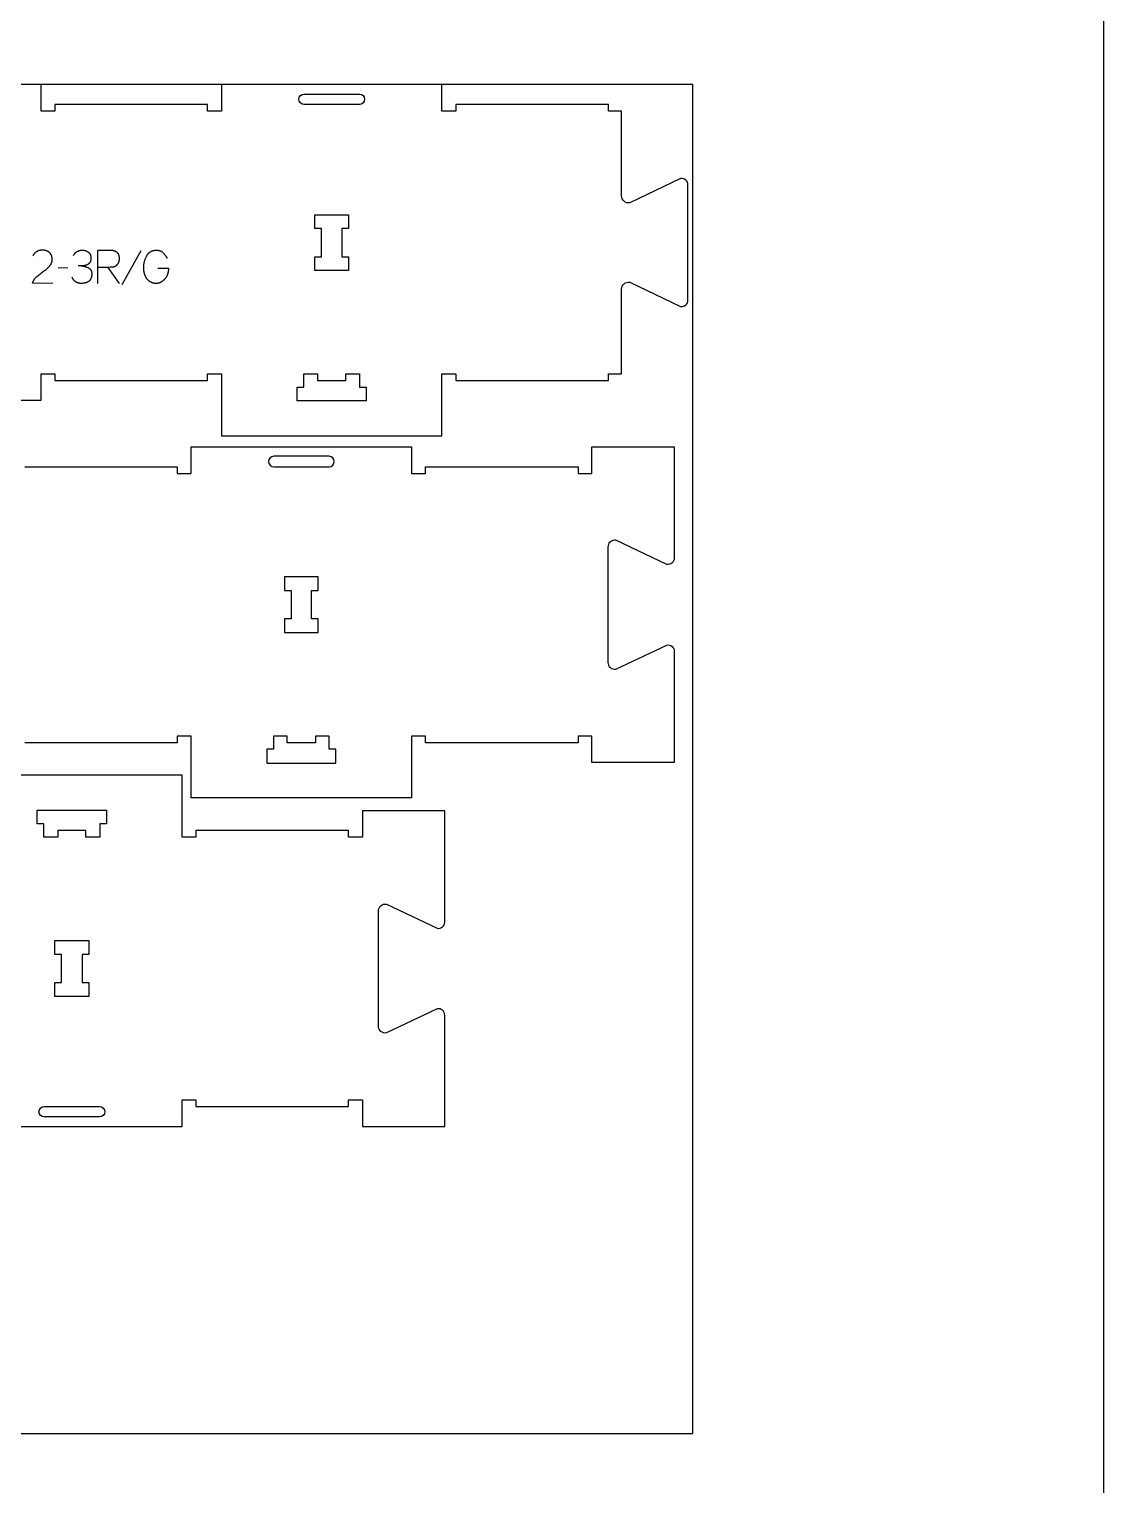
# Model space of a CAD drawing. Extents: x -13885 to -10701, y -36097 to -28504.
# Drawn here: x -11673 to -10701, y -33114 to -31798 of the extents above; entities that cross this region are included whole.
import ezdxf

# ---------------------------------------------------------------- set-up
doc = ezdxf.new("R2010")
doc.units = 0
for name, color, linetype in [('0_SHEET_SPRUCEPLY_2440X122', 1, 'CONTINUOUS'), ('1_ANYTOOL_1MMDEEP_LABELS_S', 2, 'CONTINUOUS'), ('3_ANYTOOL_CUTTHROUGH_INSID', 4, 'CONTINUOUS'), ('4_ANYTOOL_CUTTHROUGH_OUTSI', 5, 'CONTINUOUS'), ('DONOTCUT', 18, 'CONTINUOUS')]:
    doc.layers.add(name, color=color, linetype=linetype)

msp = doc.modelspace()

# ---------------------------------------------------------------- linework, layer by layer
at = {"layer": '0_SHEET_SPRUCEPLY_2440X122'}
msp.add_lwpolyline([(-13513.1, -31847.8), (-13513.1, -33067.8), (-11073.1, -33067.8), (-11073.1, -31847.8)], close=True, dxfattribs=at)
at = {"layer": '1_ANYTOOL_1MMDEEP_LABELS_S'}
for points in [[(-11652.1, -32027.7), (-11670.4, -32027.6), (-11670.3, -32027.2), (-11670.2, -32026.9), (-11670.1, -32026.7), (-11670, -32026.5), (-11669.9, -32026.3), (-11669.8, -32026.1), (-11669.8, -32025.9), (-11669.7, -32025.6), (-11669.5, -32025.4), (-11669.4, -32025.2), (-11669.3, -32025), (-11669.2, -32024.8), (-11669.1, -32024.6), (-11669, -32024.4), (-11668.9, -32024.2), (-11668.7, -32024.1), (-11668.6, -32023.9), (-11668.5, -32023.7), (-11668.3, -32023.5), (-11668.2, -32023.3), (-11668, -32023.1), (-11667.9, -32023), (-11667.7, -32022.8), (-11667.6, -32022.6), (-11667.4, -32022.4), (-11667.2, -32022.3), (-11667.1, -32022.1), (-11666.9, -32021.9), (-11666.7, -32021.8), (-11666.4, -32021.5), (-11664.9, -32020.3), (-11663.4, -32019.1), (-11661.9, -32017.9), (-11660.4, -32016.8), (-11659.6, -32016.2), (-11658.9, -32015.7), (-11658.2, -32015.1), (-11657.5, -32014.5), (-11656.8, -32013.9), (-11656.2, -32013.3), (-11655.6, -32012.7), (-11655, -32012.1), (-11654.8, -32011.9), (-11654.7, -32011.8), (-11654.5, -32011.6), (-11654.4, -32011.4), (-11654.3, -32011.3), (-11654.2, -32011.1), (-11654, -32010.9), (-11653.9, -32010.8), (-11653.8, -32010.6), (-11653.7, -32010.4), (-11653.6, -32010.2), (-11653.5, -32010), (-11653.4, -32009.9), (-11653.3, -32009.7), (-11653.3, -32009.5), (-11653.2, -32009.3), (-11653.1, -32009.1), (-11653, -32008.9), (-11653, -32008.7), (-11652.9, -32008.5), (-11652.9, -32008.3), (-11652.8, -32008.1), (-11652.8, -32007.9), (-11652.7, -32007.7), (-11652.7, -32007.5), (-11652.7, -32007.3), (-11652.7, -32007), (-11652.6, -32006.8), (-11652.6, -32006.6), (-11652.6, -32006.4), (-11652.6, -32006.2), (-11652.6, -32005.9), (-11652.6, -32005.7), (-11652.6, -32005.4), (-11652.6, -32005.2), (-11652.6, -32005), (-11652.7, -32004.7), (-11652.7, -32004.5), (-11652.7, -32004.3), (-11652.8, -32004), (-11652.8, -32003.8), (-11652.8, -32003.6), (-11652.9, -32003.4), (-11652.9, -32003.2), (-11653, -32003), (-11653.1, -32002.8), (-11653.1, -32002.6), (-11653.2, -32002.4), (-11653.3, -32002.2), (-11653.4, -32002), (-11653.5, -32001.8), (-11653.6, -32001.7), (-11653.7, -32001.5), (-11653.8, -32001.3), (-11653.9, -32001.1), (-11654, -32001), (-11654.1, -32000.8), (-11654.3, -32000.7), (-11654.4, -32000.5), (-11654.5, -32000.4), (-11654.7, -32000.2), (-11654.8, -32000.1), (-11655, -31999.9), (-11655.1, -31999.8), (-11655.3, -31999.7), (-11655.4, -31999.6), (-11655.6, -31999.4), (-11655.8, -31999.3), (-11655.9, -31999.2), (-11656.1, -31999.1), (-11656.3, -31999), (-11656.5, -31998.9), (-11656.6, -31998.8), (-11656.8, -31998.7), (-11657, -31998.6), (-11657.2, -31998.5), (-11657.4, -31998.5), (-11657.6, -31998.4), (-11657.8, -31998.3), (-11658, -31998.2), (-11658.2, -31998.2), (-11658.4, -31998.1), (-11658.6, -31998.1), (-11658.8, -31998), (-11659, -31998), (-11659.2, -31997.9), (-11659.4, -31997.9), (-11659.7, -31997.8), (-11659.9, -31997.8), (-11660.1, -31997.8), (-11660.3, -31997.8), (-11660.6, -31997.7), (-11660.8, -31997.7), (-11661, -31997.7), (-11661.5, -31997.7), (-11661.9, -31997.7), (-11662.2, -31997.7), (-11662.6, -31997.8), (-11662.9, -31997.8), (-11663.3, -31997.8), (-11663.6, -31997.9), (-11663.9, -31998), (-11664.3, -31998), (-11664.6, -31998.1), (-11664.7, -31998.2), (-11664.9, -31998.2), (-11665, -31998.3), (-11665.2, -31998.3), (-11665.3, -31998.4), (-11665.5, -31998.4), (-11665.6, -31998.5), (-11665.8, -31998.6), (-11665.9, -31998.6), (-11666, -31998.7), (-11666.2, -31998.8), (-11666.3, -31998.8), (-11666.5, -31998.9), (-11666.6, -31999), (-11666.7, -31999.1), (-11666.8, -31999.1), (-11667, -31999.2), (-11667.1, -31999.3), (-11667.2, -31999.4), (-11667.4, -31999.5), (-11667.5, -31999.6), (-11667.6, -31999.7), (-11667.7, -31999.8), (-11667.8, -31999.9), (-11667.9, -32000), (-11668.1, -32000.1), (-11668.2, -32000.2), (-11668.3, -32000.3), (-11668.4, -32000.5), (-11668.5, -32000.6), (-11668.6, -32000.7), (-11668.7, -32000.8), (-11668.9, -32001.1), (-11669.1, -32001.3), (-11669.3, -32001.6), (-11669.5, -32001.9), (-11669.7, -32002.2), (-11669.8, -32002.5), (-11670, -32002.8)], [(-11633.4, -32002.6), (-11633.3, -32002.3), (-11633.1, -32002), (-11632.9, -32001.8), (-11632.8, -32001.5), (-11632.6, -32001.2), (-11632.4, -32001), (-11632.2, -32000.7), (-11632.1, -32000.6), (-11632, -32000.5), (-11631.9, -32000.4), (-11631.8, -32000.3), (-11631.7, -32000.1), (-11631.6, -32000), (-11631.5, -31999.9), (-11631.3, -31999.8), (-11631.2, -31999.7), (-11631.1, -31999.6), (-11631, -31999.5), (-11630.9, -31999.4), (-11630.8, -31999.4), (-11630.6, -31999.3), (-11630.5, -31999.2), (-11630.4, -31999.1), (-11630.3, -31999), (-11630.1, -31998.9), (-11630, -31998.9), (-11629.9, -31998.8), (-11629.8, -31998.7), (-11629.6, -31998.7), (-11629.5, -31998.6), (-11629.4, -31998.5), (-11629.2, -31998.5), (-11629.1, -31998.4), (-11628.9, -31998.3), (-11628.8, -31998.3), (-11628.6, -31998.2), (-11628.5, -31998.2), (-11628.4, -31998.1), (-11628.2, -31998.1), (-11627.9, -31998), (-11627.6, -31997.9), (-11627.3, -31997.9), (-11627, -31997.8), (-11626.6, -31997.8), (-11626.3, -31997.8), (-11626, -31997.7), (-11625.6, -31997.7), (-11625.3, -31997.7), (-11625, -31997.7), (-11624.8, -31997.7), (-11624.6, -31997.7), (-11624.4, -31997.7), (-11624.2, -31997.8), (-11624, -31997.8), (-11623.8, -31997.8), (-11623.6, -31997.8), (-11623.4, -31997.9), (-11623.3, -31997.9), (-11623.1, -31997.9), (-11622.9, -31998), (-11622.7, -31998), (-11622.5, -31998.1), (-11622.4, -31998.1), (-11622.2, -31998.2), (-11622, -31998.2), (-11621.8, -31998.3), (-11621.7, -31998.4), (-11621.5, -31998.4), (-11621.4, -31998.5), (-11621.2, -31998.6), (-11621, -31998.7), (-11620.9, -31998.8), (-11620.7, -31998.9), (-11620.6, -31999), (-11620.4, -31999.1), (-11620.3, -31999.2), (-11620.2, -31999.3), (-11620, -31999.4), (-11619.9, -31999.5), (-11619.7, -31999.6), (-11619.6, -31999.7), (-11619.5, -31999.8), (-11619.4, -32000), (-11619.2, -32000.1), (-11619.1, -32000.2), (-11619, -32000.4), (-11618.9, -32000.5), (-11618.8, -32000.6), (-11618.7, -32000.8), (-11618.6, -32000.9), (-11618.5, -32001.1), (-11618.5, -32001.2), (-11618.4, -32001.4), (-11618.3, -32001.5), (-11618.2, -32001.7), (-11618.2, -32001.9), (-11618.1, -32002), (-11618, -32002.2), (-11618, -32002.4), (-11617.9, -32002.6), (-11617.9, -32002.8), (-11617.8, -32002.9), (-11617.8, -32003.1), (-11617.8, -32003.3), (-11617.8, -32003.5), (-11617.7, -32003.7), (-11617.7, -32003.9), (-11617.7, -32004.1), (-11617.7, -32004.3), (-11617.7, -32004.5), (-11617.7, -32004.7), (-11617.7, -32005.3), (-11617.7, -32005.6), (-11617.7, -32006), (-11617.7, -32006.3), (-11617.8, -32006.6), (-11617.8, -32006.7), (-11617.8, -32006.9), (-11617.9, -32007), (-11617.9, -32007.1), (-11617.9, -32007.3), (-11618, -32007.4), (-11618, -32007.5), (-11618, -32007.7), (-11618.1, -32007.8), (-11618.1, -32007.9), (-11618.2, -32008), (-11618.2, -32008.2), (-11618.3, -32008.3), (-11618.3, -32008.4), (-11618.4, -32008.5), (-11618.4, -32008.6), (-11618.5, -32008.7), (-11618.6, -32008.8), (-11618.6, -32008.9), (-11618.7, -32009), (-11618.8, -32009.1), (-11618.8, -32009.2), (-11619, -32009.4), (-11619.1, -32009.5), (-11619.3, -32009.7), (-11619.4, -32009.9), (-11619.5, -32009.9), (-11619.6, -32010), (-11619.7, -32010.1), (-11619.8, -32010.2), (-11619.9, -32010.2), (-11619.9, -32010.3), (-11620, -32010.4), (-11620.1, -32010.4), (-11620.2, -32010.5), (-11620.3, -32010.6), (-11620.4, -32010.6), (-11620.5, -32010.7), (-11620.6, -32010.7), (-11620.7, -32010.8), (-11620.8, -32010.8), (-11620.9, -32010.9), (-11621, -32010.9), (-11621.1, -32011), (-11621.2, -32011), (-11621.3, -32011.1), (-11621.4, -32011.1), (-11621.5, -32011.2), (-11621.7, -32011.3), (-11621.9, -32011.3), (-11622.1, -32011.4), (-11622.3, -32011.5), (-11622.6, -32011.5), (-11622.8, -32011.6), (-11623, -32011.6), (-11623.2, -32011.7), (-11623.5, -32011.7), (-11623.7, -32011.8), (-11623.9, -32011.8), (-11624.2, -32011.8), (-11624.4, -32011.8), (-11624.7, -32011.9), (-11624.9, -32011.9), (-11625.2, -32011.9), (-11625.4, -32011.9), (-11629.1, -32011.9)], [(-11611.3, -32027.7), (-11611.3, -31997.7), (-11600, -31997.7), (-11599.5, -31997.7), (-11599, -31997.7), (-11598.8, -31997.8), (-11598.5, -31997.8), (-11598.3, -31997.8), (-11598.1, -31997.8), (-11597.9, -31997.9), (-11597.7, -31997.9), (-11597.5, -31997.9), (-11597.3, -31998), (-11597.1, -31998), (-11596.9, -31998.1), (-11596.7, -31998.1), (-11596.5, -31998.2), (-11596.3, -31998.3), (-11596.1, -31998.3), (-11595.9, -31998.4), (-11595.8, -31998.5), (-11595.6, -31998.6), (-11595.4, -31998.6), (-11595.3, -31998.7), (-11595.1, -31998.8), (-11595, -31998.9), (-11594.8, -31999), (-11594.7, -31999.1), (-11594.5, -31999.2), (-11594.4, -31999.3), (-11594.2, -31999.4), (-11594.1, -31999.6), (-11594, -31999.7), (-11593.9, -31999.8), (-11593.7, -31999.9), (-11593.6, -32000.1), (-11593.5, -32000.2), (-11593.4, -32000.3), (-11593.3, -32000.5), (-11593.2, -32000.6), (-11593.1, -32000.8), (-11593, -32000.9), (-11592.9, -32001.1), (-11592.9, -32001.3), (-11592.8, -32001.4), (-11592.7, -32001.6), (-11592.6, -32001.8), (-11592.6, -32001.9), (-11592.5, -32002.1), (-11592.4, -32002.3), (-11592.4, -32002.5), (-11592.3, -32002.7), (-11592.3, -32002.9), (-11592.2, -32003.1), (-11592.2, -32003.3), (-11592.2, -32003.5), (-11592.1, -32003.7), (-11592.1, -32003.9), (-11592.1, -32004.2), (-11592, -32004.4), (-11592, -32004.6), (-11592, -32005.1), (-11592, -32005.6), (-11592, -32005.7), (-11592, -32005.9), (-11592, -32006.1), (-11592, -32006.3), (-11592, -32006.4), (-11592.1, -32006.6), (-11592.1, -32006.8), (-11592.1, -32006.9), (-11592.1, -32007.1), (-11592.2, -32007.3), (-11592.2, -32007.4), (-11592.2, -32007.6), (-11592.3, -32007.8), (-11592.3, -32007.9), (-11592.4, -32008.1), (-11592.4, -32008.3), (-11592.5, -32008.4), (-11592.6, -32008.6), (-11592.6, -32008.7), (-11592.7, -32008.9), (-11592.8, -32009.1), (-11592.8, -32009.2), (-11592.9, -32009.4), (-11593, -32009.5), (-11593.1, -32009.7), (-11593.2, -32009.8), (-11593.3, -32010), (-11593.4, -32010.1), (-11593.5, -32010.3), (-11593.6, -32010.4), (-11593.7, -32010.6), (-11593.8, -32010.7), (-11593.9, -32010.9), (-11594, -32011), (-11594.1, -32011.2), (-11594.2, -32011.3), (-11594.4, -32011.4), (-11594.5, -32011.5), (-11594.6, -32011.7), (-11594.7, -32011.8), (-11594.9, -32011.9), (-11595, -32012), (-11595.1, -32012.1), (-11595.3, -32012.2), (-11595.4, -32012.3), (-11595.6, -32012.4), (-11595.7, -32012.4), (-11595.9, -32012.5), (-11596, -32012.6), (-11596.2, -32012.7), (-11596.3, -32012.7), (-11596.5, -32012.8), (-11596.6, -32012.9), (-11596.8, -32012.9), (-11597, -32013), (-11597.1, -32013), (-11597.3, -32013), (-11597.5, -32013.1), (-11597.6, -32013.1), (-11597.8, -32013.1), (-11598, -32013.1), (-11598.2, -32013.2), (-11598.4, -32013.2), (-11600.3, -32013.2), (-11602.3, -32013.3), (-11611.3, -32013.3)], [(-11572.4, -31998.2), (-11589.6, -32029)], [(-11557.2, -32013.9), (-11547.4, -32014), (-11547.4, -32014.8), (-11547.5, -32015.6), (-11547.5, -32016), (-11547.6, -32016.4), (-11547.6, -32016.7), (-11547.7, -32017.1), (-11547.7, -32017.5), (-11547.8, -32017.8), (-11547.9, -32018.2), (-11548, -32018.5), (-11548.1, -32018.9), (-11548.2, -32019.2), (-11548.3, -32019.6), (-11548.4, -32019.9), (-11548.5, -32020.2), (-11548.6, -32020.5), (-11548.8, -32020.8), (-11548.9, -32021.1), (-11549.1, -32021.4), (-11549.2, -32021.7), (-11549.4, -32022), (-11549.5, -32022.2), (-11549.7, -32022.5), (-11549.9, -32022.8), (-11550.1, -32023), (-11550.3, -32023.3), (-11550.5, -32023.5), (-11550.7, -32023.7), (-11550.9, -32024), (-11551.1, -32024.2), (-11551.3, -32024.4), (-11551.5, -32024.6), (-11551.8, -32024.8), (-11552, -32025), (-11552.2, -32025.2), (-11552.4, -32025.4), (-11552.7, -32025.6), (-11552.9, -32025.7), (-11553.1, -32025.9), (-11553.4, -32026.1), (-11553.6, -32026.2), (-11553.8, -32026.3), (-11554.1, -32026.5), (-11554.3, -32026.6), (-11554.5, -32026.7), (-11554.8, -32026.8), (-11555, -32027), (-11555.3, -32027.1), (-11555.5, -32027.1), (-11555.7, -32027.2), (-11556, -32027.3), (-11556.2, -32027.4), (-11556.5, -32027.5), (-11556.7, -32027.5), (-11557, -32027.6), (-11557.2, -32027.6), (-11557.5, -32027.7), (-11557.8, -32027.7), (-11558, -32027.7), (-11558.3, -32027.7), (-11558.5, -32027.7), (-11558.8, -32027.8), (-11559, -32027.8), (-11559.3, -32027.7), (-11559.6, -32027.7), (-11559.8, -32027.7), (-11560.1, -32027.7), (-11560.3, -32027.6), (-11560.6, -32027.6), (-11560.8, -32027.5), (-11561.1, -32027.5), (-11561.3, -32027.4), (-11561.6, -32027.4), (-11561.8, -32027.3), (-11562, -32027.2), (-11562.3, -32027.1), (-11562.5, -32027), (-11562.8, -32026.9), (-11563, -32026.8), (-11563.2, -32026.7), (-11563.5, -32026.5), (-11563.7, -32026.4), (-11563.9, -32026.3), (-11564.2, -32026.1), (-11564.4, -32026), (-11564.6, -32025.8), (-11564.8, -32025.6), (-11565.1, -32025.4), (-11565.3, -32025.3), (-11565.5, -32025.1), (-11565.7, -32024.9), (-11565.9, -32024.7), (-11566.2, -32024.5), (-11566.4, -32024.2), (-11566.6, -32024), (-11566.8, -32023.8), (-11567, -32023.5), (-11567.2, -32023.3), (-11567.4, -32023), (-11567.5, -32022.8), (-11567.7, -32022.5), (-11567.9, -32022.2), (-11568, -32021.9), (-11568.2, -32021.6), (-11568.3, -32021.3), (-11568.5, -32021), (-11568.6, -32020.7), (-11568.7, -32020.4), (-11568.8, -32020), (-11568.9, -32019.7), (-11569, -32019.4), (-11569.1, -32019), (-11569.2, -32018.6), (-11569.3, -32018.3), (-11569.4, -32017.9), (-11569.5, -32017.5), (-11569.5, -32017.1), (-11569.6, -32016.7), (-11569.6, -32016.3), (-11569.7, -32015.9), (-11569.7, -32015), (-11569.8, -32014.1), (-11569.8, -32013.2), (-11569.8, -32012.5), (-11569.8, -32011.9), (-11569.7, -32011.2), (-11569.6, -32010.5), (-11569.5, -32009.9), (-11569.4, -32009.2), (-11569.3, -32008.5), (-11569.1, -32007.9), (-11568.9, -32007.2), (-11568.7, -32006.6), (-11568.5, -32005.9), (-11568.3, -32005.3), (-11568, -32004.6), (-11567.7, -32004), (-11567.4, -32003.4), (-11567.1, -32002.7), (-11566.9, -32002.4), (-11566.8, -32002.1), (-11566.6, -32001.8), (-11566.4, -32001.6), (-11566.2, -32001.3), (-11566.1, -32001.2), (-11566, -32001), (-11565.9, -32000.9), (-11565.8, -32000.8), (-11565.7, -32000.7), (-11565.5, -32000.5), (-11565.4, -32000.4), (-11565.3, -32000.3), (-11565.2, -32000.2), (-11565.1, -32000.1), (-11565, -32000), (-11564.8, -31999.9), (-11564.7, -31999.8), (-11564.6, -31999.7), (-11564.5, -31999.6), (-11564.3, -31999.5), (-11564.2, -31999.4), (-11564.1, -31999.3), (-11563.9, -31999.2), (-11563.8, -31999.1), (-11563.7, -31999), (-11563.5, -31999), (-11563.4, -31998.9), (-11563.2, -31998.8), (-11563.1, -31998.7), (-11562.9, -31998.7), (-11562.8, -31998.6), (-11562.6, -31998.5), (-11562.5, -31998.5), (-11562.3, -31998.4), (-11562.2, -31998.4), (-11562, -31998.3), (-11561.7, -31998.2), (-11561.4, -31998.1), (-11561, -31998), (-11560.7, -31998), (-11560.3, -31997.9), (-11560, -31997.8), (-11559.6, -31997.8), (-11559.3, -31997.8), (-11558.9, -31997.7), (-11558.5, -31997.7), (-11558.1, -31997.7), (-11557.9, -31997.7), (-11557.6, -31997.7), (-11557.4, -31997.7), (-11557.2, -31997.7), (-11557, -31997.8), (-11556.8, -31997.8), (-11556.6, -31997.8), (-11556.4, -31997.9), (-11556.2, -31997.9), (-11556, -31997.9), (-11555.8, -31998), (-11555.6, -31998), (-11555.4, -31998.1), (-11555.2, -31998.1), (-11555, -31998.2), (-11554.8, -31998.3), (-11554.6, -31998.4), (-11554.5, -31998.4), (-11554.3, -31998.5), (-11554.1, -31998.6), (-11554, -31998.7), (-11553.8, -31998.8), (-11553.6, -31998.9), (-11553.5, -31999), (-11553.3, -31999.1), (-11553.1, -31999.2), (-11553, -31999.3), (-11552.8, -31999.4), (-11552.7, -31999.6), (-11552.5, -31999.7), (-11552.4, -31999.8), (-11552.2, -32000), (-11552, -32000.3), (-11551.7, -32000.6), (-11551.4, -32000.9), (-11551.2, -32001.2), (-11550.9, -32001.5), (-11550.7, -32001.8), (-11550.4, -32002.1), (-11550.2, -32002.4), (-11550, -32002.7), (-11549.8, -32003.1), (-11549.5, -32003.4), (-11549.3, -32003.7), (-11549.1, -32004.1), (-11548.9, -32004.4), (-11548.8, -32004.8), (-11548.6, -32005.1)], [(-11638.4, -32013.8), (-11647.2, -32013.9)], [(-11626.3, -32011.9), (-11625.9, -32012), (-11625.5, -32012), (-11625, -32012.1), (-11624.6, -32012.1), (-11624.2, -32012.2), (-11623.8, -32012.3), (-11623.4, -32012.4), (-11622.9, -32012.5), (-11622.5, -32012.6), (-11622.1, -32012.7), (-11621.8, -32012.8), (-11621.4, -32013), (-11621, -32013.1), (-11620.6, -32013.3), (-11620.2, -32013.5), (-11619.9, -32013.7), (-11619.7, -32013.8), (-11619.5, -32013.9), (-11619.4, -32013.9), (-11619.3, -32014), (-11619.2, -32014), (-11619.2, -32014.1), (-11619.1, -32014.2), (-11619, -32014.2), (-11618.9, -32014.3), (-11618.8, -32014.3), (-11618.8, -32014.4), (-11618.7, -32014.5), (-11618.6, -32014.5), (-11618.6, -32014.6), (-11618.5, -32014.7), (-11618.4, -32014.7), (-11618.4, -32014.8), (-11618.3, -32014.9), (-11618.2, -32015), (-11618.2, -32015), (-11618.1, -32015.1), (-11618, -32015.2), (-11618, -32015.3), (-11617.9, -32015.4), (-11617.9, -32015.4), (-11617.8, -32015.5), (-11617.8, -32015.6), (-11617.7, -32015.7), (-11617.7, -32015.8), (-11617.6, -32015.9), (-11617.6, -32015.9), (-11617.5, -32016), (-11617.5, -32016.1), (-11617.5, -32016.2), (-11617.4, -32016.3), (-11617.4, -32016.4), (-11617.3, -32016.6), (-11617.2, -32016.8), (-11617.2, -32017), (-11617.1, -32017.2), (-11617.1, -32017.4), (-11617, -32017.6), (-11617, -32017.8), (-11617, -32018.1), (-11616.9, -32018.3), (-11616.9, -32018.5), (-11616.9, -32018.8), (-11616.9, -32019), (-11616.9, -32019.3), (-11616.9, -32019.5), (-11616.9, -32019.8), (-11616.9, -32020.1), (-11616.9, -32020.4), (-11617, -32020.6), (-11617, -32020.9), (-11617, -32021.1), (-11617, -32021.4), (-11617.1, -32021.6), (-11617.1, -32021.8), (-11617.2, -32022.1), (-11617.2, -32022.3), (-11617.3, -32022.5), (-11617.4, -32022.7), (-11617.4, -32022.9), (-11617.5, -32023.1), (-11617.6, -32023.3), (-11617.7, -32023.5), (-11617.8, -32023.7), (-11617.9, -32023.9), (-11618, -32024.1), (-11618.1, -32024.3), (-11618.2, -32024.4), (-11618.3, -32024.6), (-11618.4, -32024.8), (-11618.5, -32024.9), (-11618.7, -32025.1), (-11618.7, -32025.1), (-11618.8, -32025.2), (-11618.9, -32025.3), (-11618.9, -32025.3), (-11619, -32025.4), (-11619.1, -32025.5), (-11619.2, -32025.5), (-11619.2, -32025.6), (-11619.4, -32025.7), (-11619.5, -32025.9), (-11619.7, -32026), (-11619.9, -32026.1), (-11620, -32026.2), (-11620.2, -32026.3), (-11620.4, -32026.4), (-11620.6, -32026.5), (-11620.7, -32026.6), (-11620.9, -32026.7), (-11621.1, -32026.8), (-11621.3, -32026.9), (-11621.5, -32026.9), (-11621.7, -32027), (-11621.9, -32027.1), (-11622.1, -32027.2), (-11622.3, -32027.2), (-11622.5, -32027.3), (-11622.7, -32027.3), (-11623, -32027.4), (-11623.2, -32027.4), (-11623.4, -32027.5), (-11623.6, -32027.5), (-11623.9, -32027.6), (-11624.1, -32027.6), (-11624.6, -32027.6), (-11625.1, -32027.7), (-11625.6, -32027.7), (-11626.2, -32027.7), (-11626.5, -32027.7), (-11626.9, -32027.7), (-11627.3, -32027.7), (-11627.6, -32027.6), (-11628, -32027.6), (-11628.2, -32027.5), (-11628.3, -32027.5), (-11628.5, -32027.5), (-11628.7, -32027.4), (-11628.8, -32027.4), (-11629, -32027.4), (-11629.2, -32027.3), (-11629.3, -32027.3), (-11629.5, -32027.2), (-11629.6, -32027.2), (-11629.8, -32027.1), (-11629.9, -32027), (-11630.1, -32027), (-11630.2, -32026.9), (-11630.4, -32026.8), (-11630.5, -32026.8), (-11630.7, -32026.7), (-11630.8, -32026.6), (-11630.9, -32026.5), (-11631.1, -32026.5), (-11631.2, -32026.4), (-11631.3, -32026.3), (-11631.5, -32026.2), (-11631.6, -32026.1), (-11631.7, -32026), (-11631.8, -32025.9), (-11632, -32025.8), (-11632.1, -32025.7), (-11632.2, -32025.6), (-11632.3, -32025.5), (-11632.4, -32025.4), (-11632.6, -32025.3), (-11632.7, -32025.1), (-11632.8, -32025), (-11632.9, -32024.9), (-11633, -32024.8), (-11633.1, -32024.6), (-11633.2, -32024.5), (-11633.3, -32024.4), (-11633.4, -32024.2), (-11633.5, -32024.1), (-11633.6, -32023.9), (-11633.7, -32023.8), (-11633.8, -32023.7), (-11633.9, -32023.3), (-11634.1, -32023), (-11634.3, -32022.7), (-11634.4, -32022.4), (-11634.6, -32022)], [(-11602.3, -32013.3), (-11591.9, -32027.8)]]:
    msp.add_lwpolyline(points, dxfattribs=at)
at = {"layer": '3_ANYTOOL_CUTTHROUGH_INSID', "color": 4}
for points in [[(-11424.8, -31856.5), (-11374.8, -31856.5, -1), (-11374.8, -31866), (-11424.8, -31866, -1)], [(-11402.2, -32184.1), (-11452.2, -32184.1, 1), (-11452.2, -32193.6), (-11402.2, -32193.6, 1)], [(-11609.8, -32781.6), (-11659.8, -32781.6, -1), (-11659.8, -32772.1), (-11609.8, -32772.1, -1)]]:
    msp.add_lwpolyline(points, format="xyb", close=True, dxfattribs=at)
for points in [[(-11409.1, -32003.6), (-11409.1, -31978.1), (-11415.1, -31978.1), (-11415.1, -31965.6), (-11384.6, -31965.6), (-11384.6, -31978.1), (-11390.6, -31978.1), (-11390.6, -32003.6), (-11384.6, -32003.6), (-11384.6, -32016.1), (-11415.1, -32016.1), (-11415.1, -32003.6)], [(-11387.1, -32115.5), (-11387.1, -32109.5), (-11374.6, -32109.5), (-11374.6, -32121.5), (-11368.6, -32121.5), (-11368.6, -32134), (-11431.1, -32134), (-11431.1, -32121.5), (-11425.1, -32121.5), (-11425.1, -32109.5), (-11412.6, -32109.5), (-11412.6, -32115.5)], [(-11418, -32331.1), (-11418, -32305.6), (-11412, -32305.6), (-11412, -32293.1), (-11442.5, -32293.1), (-11442.5, -32305.6), (-11436.5, -32305.6), (-11436.5, -32331.1), (-11442.5, -32331.1), (-11442.5, -32343.6), (-11412, -32343.6), (-11412, -32331.1)], [(-11440, -32443.1), (-11440, -32437.1), (-11452.5, -32437.1), (-11452.5, -32449.1), (-11458.5, -32449.1), (-11458.5, -32461.6), (-11396, -32461.6), (-11396, -32449.1), (-11402, -32449.1), (-11402, -32437.1), (-11414.5, -32437.1), (-11414.5, -32443.1)], [(-11647.6, -32522.6), (-11647.6, -32528.6), (-11660.1, -32528.6), (-11660.1, -32516.6), (-11666.1, -32516.6), (-11666.1, -32504.1), (-11603.6, -32504.1), (-11603.6, -32516.6), (-11609.6, -32516.6), (-11609.6, -32528.6), (-11622.1, -32528.6), (-11622.1, -32522.6)], [(-11625.6, -32634.6), (-11625.6, -32660.1), (-11619.6, -32660.1), (-11619.6, -32672.6), (-11650.1, -32672.6), (-11650.1, -32660.1), (-11644.1, -32660.1), (-11644.1, -32634.6), (-11650.1, -32634.6), (-11650.1, -32622.1), (-11619.6, -32622.1), (-11619.6, -32634.6)]]:
    msp.add_lwpolyline(points, close=True, dxfattribs=at)
at = {"layer": '4_ANYTOOL_CUTTHROUGH_OUTSI', "color": 5}
for points in [[(-11737.1, -32133.5), (-11662.6, -32133.5), (-11662.6, -32109.5), (-11650.1, -32109.5), (-11650.1, -32115.5), (-11512.1, -32115.5), (-11512.1, -32109.5), (-11499.6, -32109.5), (-11499.6, -32109.8), (-11499.6, -32165.5), (-11300.1, -32165.5), (-11300.1, -32109.5), (-11287.6, -32109.5), (-11287.6, -32115.5), (-11149.6, -32115.5), (-11149.6, -32109.5), (-11137.6, -32109.5), (-11137.6, -32032.9), (-11137.6, -32032.9, -0.463455), (-11130.3, -32026.7), (-11130.2, -32026.7), (-11130.2, -32026.7), (-11084.2, -32048.6), (-11084.2, -32048.6, 0.461625), (-11077.6, -32042.9), (-11077.6, -31938.7, 0.461625), (-11084.2, -31933), (-11130.2, -31954.9), (-11130.3, -31954.9), (-11130.3, -31954.9, -0.463455), (-11137.6, -31948.7), (-11137.6, -31872), (-11149.6, -31872), (-11149.6, -31866), (-11287.6, -31866), (-11287.6, -31872), (-11300.1, -31872), (-11300.1, -31848), (-11499.6, -31848), (-11499.6, -31871.8), (-11499.6, -31872), (-11512.1, -31872), (-11512.1, -31866), (-11650.1, -31866), (-11650.1, -31872), (-11662.6, -31872), (-11662.6, -31848), (-11737.1, -31848)], [(-11677.5, -32193.6), (-11539.5, -32193.6), (-11539.5, -32199.6), (-11527, -32199.6), (-11527, -32175.6), (-11327.5, -32175.6), (-11327.5, -32199.6), (-11315, -32199.6), (-11315, -32193.6), (-11177, -32193.6), (-11177, -32199.6), (-11164.5, -32199.6), (-11164.5, -32175.6), (-11090, -32175.6), (-11090, -32276.3), (-11090, -32276.3, -0.461625), (-11096.7, -32281.9), (-11142.7, -32260.1), (-11142.7, -32260.1), (-11142.7, -32260.1, 0.220464), (-11147.8, -32261.5, 0.220464), (-11150, -32266.2), (-11150, -32370.5, 0.220464), (-11147.8, -32375.2, 0.220464), (-11142.7, -32376.6), (-11142.7, -32376.6), (-11142.7, -32376.6), (-11096.7, -32354.8), (-11096.7, -32354.8, -0.218884), (-11092, -32356, -0.220464), (-11090, -32360.4), (-11090, -32437.4), (-11090, -32461.1), (-11164.5, -32461.1), (-11164.5, -32437.1), (-11177, -32437.1), (-11177, -32443.1), (-11315, -32443.1), (-11315, -32437.1), (-11327.5, -32437.1), (-11327.5, -32493.1), (-11527, -32493.1), (-11527, -32437.1), (-11539.5, -32437.1), (-11539.5, -32443.1), (-11677.5, -32443.1)], [(-11734.6, -32790.1), (-11535.1, -32790.1), (-11535.1, -32766.1), (-11522.6, -32766.1), (-11522.6, -32772.1), (-11384.6, -32772.1), (-11384.6, -32766.1), (-11372.1, -32766.1), (-11372.1, -32790.1), (-11297.6, -32790.1), (-11297.6, -32689.4), (-11297.6, -32689.4, 0.461625), (-11304.3, -32683.8), (-11350.3, -32705.6), (-11350.3, -32705.6), (-11350.3, -32705.6, -0.220464), (-11355.4, -32704.2, -0.220464), (-11357.6, -32699.5), (-11357.6, -32595.2, -0.220464), (-11355.4, -32590.5, -0.220464), (-11350.3, -32589.1), (-11350.3, -32589.1), (-11350.2, -32589.1), (-11304.3, -32610.9), (-11304.3, -32610.9, 0.218884), (-11299.6, -32609.7, 0.220464), (-11297.6, -32605.3), (-11297.6, -32528.4), (-11297.6, -32504.6), (-11372.1, -32504.6), (-11372.1, -32528.6), (-11384.6, -32528.6), (-11384.6, -32522.6), (-11522.6, -32522.6), (-11522.6, -32528.6), (-11535.1, -32528.6), (-11535.1, -32528.4), (-11535.1, -32472.6), (-11734.6, -32472.6)]]:
    msp.add_lwpolyline(points, format="xyb", dxfattribs=at)
at = {"layer": 'DONOTCUT'}
msp.add_lwpolyline([(-13884.8, -36097.2), (-10701.4, -36097.2), (-10701.4, -28503.8), (-13884.8, -28503.8)], close=True, dxfattribs=at)

doc.saveas('drawing.dxf')
